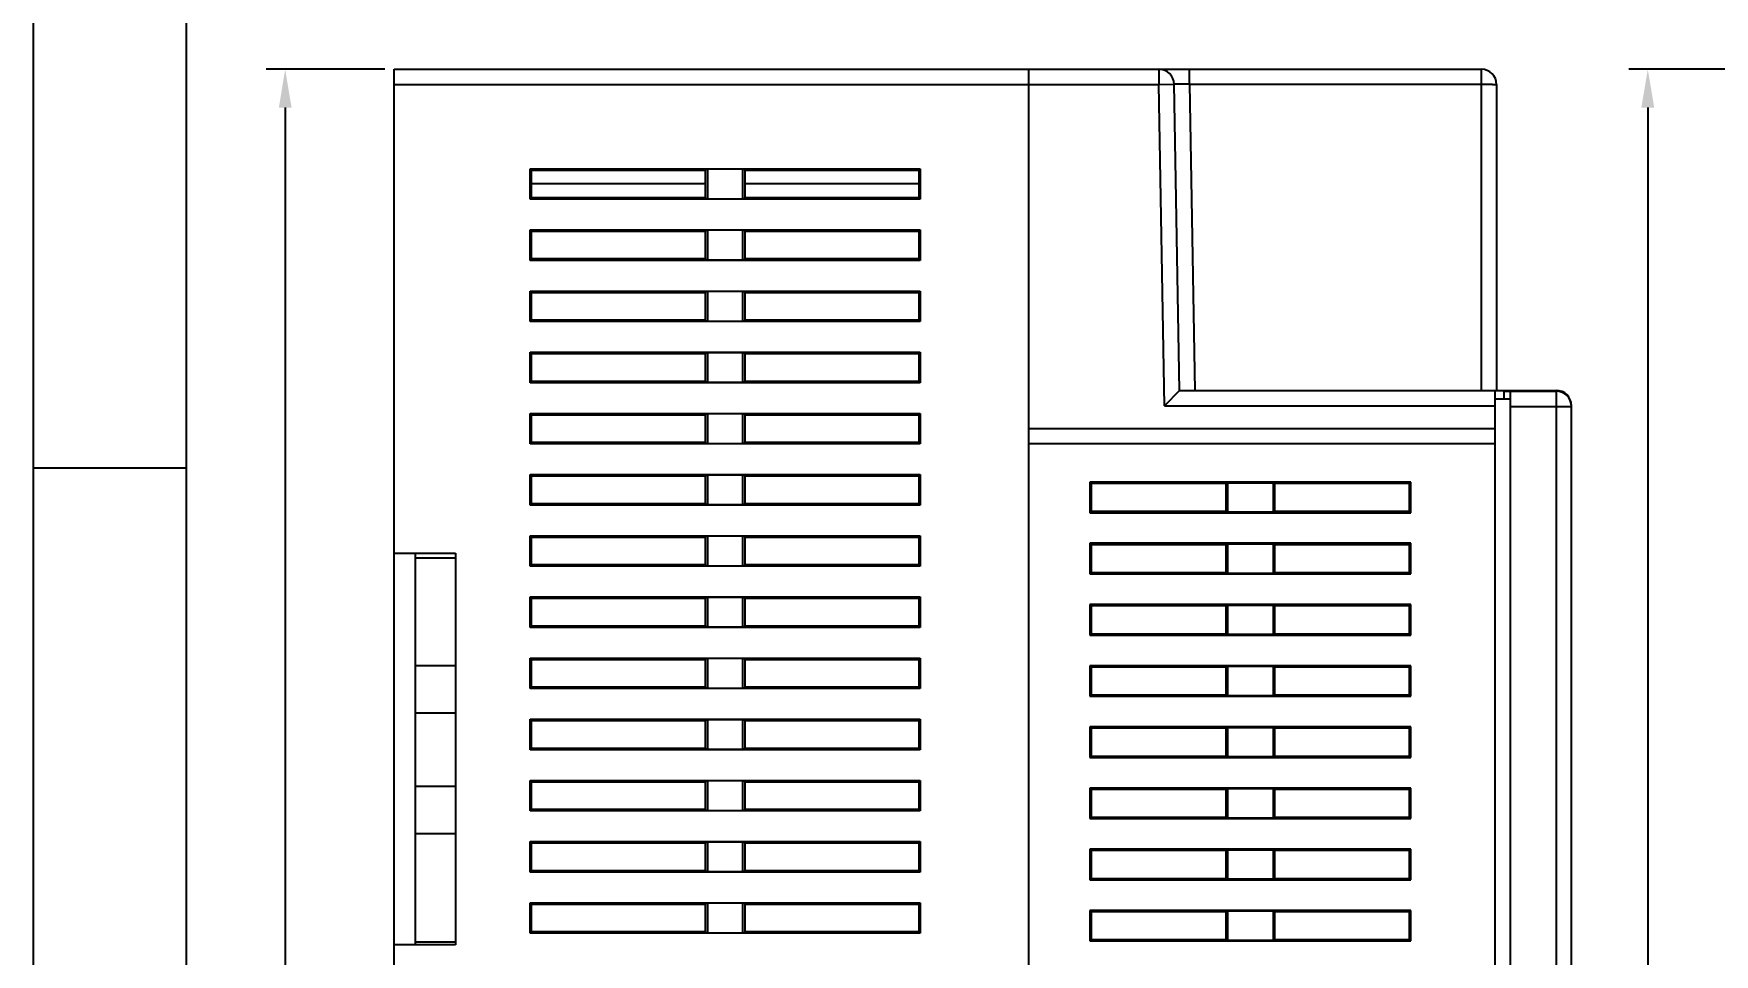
# Model space of a CAD drawing. Header units: millimetres. Extents: x 1109 to 1703, y -3218 to -2798.
# Drawn here: x 1109.3 to 1219.2, y -2970.1 to -2909.9 of the extents above; entities that cross this region are included whole.
import ezdxf

# ---------------------------------------------------------------- set-up
doc = ezdxf.new("R2010")
doc.units = ezdxf.units.MM
doc.styles.get("Standard").update_dxf_attribs({"font": 'txt', "bigfont": 'gbcbig.shx'})
doc.dimstyles.new('ISO-25', dxfattribs={"dimtxt": 2.5, "dimasz": 2.5, "dimexe": 1.25, "dimexo": 0.625, "dimtad": 1, "dimtxsty": 'Standard', "dimcen": 2.5, "dimadec": 0, "dimazin": 0, "dimtfac": 1, "dimtmove": 0, "dimatfit": 3, "dimfxl": 1, "dimarcsym": 0})

# ---------------------------------------------------------------- blocks, each defined once
blk = doc.blocks.new('*D156')
at = {"color": 0, "lineweight": -2}
for p, q in [((1132.28, -2912.26), (1124.52, -2912.26)), ((1125.77, -2914.76), (1125.77, -3088.76)), ((1132.28, -3091.26), (1124.52, -3091.26))]:
    blk.add_line(p, q, dxfattribs=at)
at = {"color": 0}
for points in [[(1125.36, -2914.76), (1126.19, -2914.76), (1125.77, -2912.26)], [(1125.36, -3088.76), (1126.19, -3088.76), (1125.77, -3091.26)]]:
    blk.add_solid(points, dxfattribs=at)
at = {"layer": 'Defpoints', "color": 0}
for p in [(1132.9, -2912.26), (1125.77, -3091.26), (1132.9, -3091.26)]:
    blk.add_point(p, dxfattribs=at)
at = {"color": 0, "insert": (1123.9, -3001.76), "char_height": 2.5, "attachment_point": 5, "rotation": 90}
blk.add_mtext('179', dxfattribs=at)
blk = doc.blocks.new('SUN_6HWZ35TKK40GSGJE8VEUYAXIAKM')
at = {"color": 7, "linetype": 'Continuous'}
for p, q in [((-594, 0), (-594, 420)), ((-584, 10), (-584, 410)), ((-594, 280), (-584, 280))]:
    blk.add_line(p, q, dxfattribs=at)
blk = doc.blocks.new('*D151')
at = {"color": 0, "lineweight": -2}
for p, q in [((1229.78, -2912.26), (1213.64, -2912.26)), ((1214.89, -2914.76), (1214.89, -3088.76)), ((1226.57, -3091.26), (1213.64, -3091.26))]:
    blk.add_line(p, q, dxfattribs=at)
at = {"color": 0}
for points in [[(1214.47, -2914.76), (1215.31, -2914.76), (1214.89, -2912.26)], [(1214.47, -3088.76), (1215.31, -3088.76), (1214.89, -3091.26)]]:
    blk.add_solid(points, dxfattribs=at)
at = {"layer": 'Defpoints', "color": 0}
for p in [(1230.4, -2912.26), (1214.89, -3091.26), (1227.19, -3091.26)]:
    blk.add_point(p, dxfattribs=at)
at = {"color": 0, "insert": (1213.01, -3001.76), "char_height": 2.5, "attachment_point": 5, "rotation": 90}
blk.add_mtext('179', dxfattribs=at)

msp = doc.modelspace()

# ---------------------------------------------------------------- linework, layer by layer
at = {"color": 7, "linetype": 'Continuous'}
for p, q in [((1132.902, -3091.255), (1132.902, -2912.255)), ((1132.902, -2912.255), (1204.002, -2912.255)), ((1174.402, -3091.255), (1174.402, -2912.255)), ((1182.919, -2912.255), (1182.919, -2913.255)), ((1184.919, -2913.238), (1184.919, -2912.255)), ((1204.002, -2912.255), (1204.002, -2933.255)), ((1132.902, -2913.255), (1182.919, -2913.255)), ((1182.919, -2913.255), (1183.919, -2913.238)), ((1183.286, -2934.255), (1182.919, -2913.255)), ((1184.268, -2933.255), (1183.919, -2913.238)), ((1184.919, -2913.238), (1185.268, -2933.255)), ((1184.919, -2913.238), (1204.002, -2913.238)), ((1205.002, -2913.255), (1205.002, -2933.255)), ((1141.805, -2920.752), (1141.805, -2918.759)), ((1141.805, -2918.759), (1141.892, -2918.846)), ((1141.805, -2918.759), (1167.298, -2918.759)), ((1141.892, -2920.664), (1141.892, -2918.846)), ((1141.892, -2918.846), (1153.242, -2918.846)), ((1153.399, -2918.79), (1153.242, -2918.846)), ((1153.242, -2918.846), (1153.242, -2920.664)), ((1153.399, -2918.79), (1153.399, -2920.72)), ((1155.705, -2918.79), (1153.399, -2918.79)), ((1155.705, -2920.72), (1155.705, -2918.79)), ((1155.861, -2918.846), (1155.705, -2918.79)), ((1155.861, -2920.664), (1155.861, -2918.846)), ((1155.861, -2918.846), (1167.211, -2918.846)), ((1167.298, -2918.759), (1167.211, -2918.846)), ((1167.211, -2918.846), (1167.211, -2920.664)), ((1167.298, -2918.759), (1167.298, -2920.752)), ((1141.892, -2920.664), (1141.805, -2920.752)), ((1153.242, -2919.755), (1141.892, -2919.755)), ((1153.242, -2920.664), (1141.892, -2920.664)), ((1153.242, -2920.664), (1153.399, -2920.72)), ((1153.399, -2920.72), (1155.705, -2920.72)), ((1155.705, -2920.72), (1155.861, -2920.664)), ((1167.211, -2919.755), (1155.861, -2919.755)), ((1167.211, -2920.664), (1155.861, -2920.664)), ((1167.298, -2920.752), (1167.211, -2920.664)), ((1167.298, -2920.752), (1141.805, -2920.752)), ((1141.805, -2924.752), (1141.805, -2922.759)), ((1141.805, -2922.759), (1141.892, -2922.846)), ((1141.805, -2922.759), (1167.298, -2922.759)), ((1141.892, -2924.664), (1141.892, -2922.846)), ((1141.892, -2922.846), (1153.242, -2922.846)), ((1153.399, -2922.79), (1153.242, -2922.846)), ((1153.242, -2922.846), (1153.242, -2924.664)), ((1153.399, -2922.79), (1153.399, -2924.72)), ((1155.705, -2922.79), (1153.399, -2922.79)), ((1155.705, -2924.72), (1155.705, -2922.79)), ((1155.861, -2922.846), (1155.705, -2922.79)), ((1155.861, -2924.664), (1155.861, -2922.846)), ((1155.861, -2922.846), (1167.211, -2922.846)), ((1167.298, -2922.759), (1167.211, -2922.846)), ((1167.211, -2922.846), (1167.211, -2924.664)), ((1167.298, -2922.759), (1167.298, -2924.752)), ((1141.892, -2924.664), (1141.805, -2924.752)), ((1167.298, -2924.752), (1141.805, -2924.752)), ((1153.242, -2924.664), (1141.892, -2924.664)), ((1153.242, -2924.664), (1153.399, -2924.72)), ((1153.399, -2924.72), (1155.705, -2924.72)), ((1155.705, -2924.72), (1155.861, -2924.664)), ((1167.211, -2924.664), (1155.861, -2924.664)), ((1167.298, -2924.752), (1167.211, -2924.664)), ((1141.805, -2928.752), (1141.805, -2926.759)), ((1141.805, -2926.759), (1141.892, -2926.846)), ((1141.805, -2926.759), (1167.298, -2926.759)), ((1141.892, -2928.664), (1141.892, -2926.846)), ((1141.892, -2926.846), (1153.242, -2926.846)), ((1153.399, -2926.79), (1153.242, -2926.846)), ((1153.242, -2926.846), (1153.242, -2928.664)), ((1153.399, -2926.79), (1153.399, -2928.72)), ((1155.705, -2926.79), (1153.399, -2926.79)), ((1155.705, -2928.72), (1155.705, -2926.79)), ((1155.861, -2926.846), (1155.705, -2926.79)), ((1155.861, -2928.664), (1155.861, -2926.846)), ((1155.861, -2926.846), (1167.211, -2926.846)), ((1167.298, -2926.759), (1167.211, -2926.846)), ((1167.211, -2926.846), (1167.211, -2928.664)), ((1167.298, -2926.759), (1167.298, -2928.752)), ((1141.892, -2928.664), (1141.805, -2928.752)), ((1167.298, -2928.752), (1141.805, -2928.752)), ((1153.242, -2928.664), (1141.892, -2928.664)), ((1153.242, -2928.664), (1153.399, -2928.72)), ((1153.399, -2928.72), (1155.705, -2928.72)), ((1155.705, -2928.72), (1155.861, -2928.664)), ((1167.211, -2928.664), (1155.861, -2928.664)), ((1167.298, -2928.752), (1167.211, -2928.664)), ((1141.805, -2932.752), (1141.805, -2930.759)), ((1141.805, -2930.759), (1141.892, -2930.846)), ((1141.805, -2930.759), (1167.298, -2930.759)), ((1141.892, -2932.664), (1141.892, -2930.846)), ((1141.892, -2930.846), (1153.242, -2930.846)), ((1153.399, -2930.79), (1153.242, -2930.846)), ((1153.242, -2930.846), (1153.242, -2932.664)), ((1153.399, -2930.79), (1153.399, -2932.72)), ((1155.705, -2930.79), (1153.399, -2930.79)), ((1155.705, -2932.72), (1155.705, -2930.79)), ((1155.861, -2930.846), (1155.705, -2930.79)), ((1155.861, -2932.664), (1155.861, -2930.846)), ((1155.861, -2930.846), (1167.211, -2930.846)), ((1167.298, -2930.759), (1167.211, -2930.846)), ((1167.211, -2930.846), (1167.211, -2932.664)), ((1167.298, -2930.759), (1167.298, -2932.752)), ((1141.892, -2932.664), (1141.805, -2932.752)), ((1167.298, -2932.752), (1141.805, -2932.752)), ((1153.242, -2932.664), (1141.892, -2932.664)), ((1153.242, -2932.664), (1153.399, -2932.72)), ((1153.399, -2932.72), (1155.705, -2932.72)), ((1155.705, -2932.72), (1155.861, -2932.664)), ((1167.211, -2932.664), (1155.861, -2932.664)), ((1167.298, -2932.752), (1167.211, -2932.664)), ((1184.268, -2933.255), (1183.286, -2934.255)), ((1184.268, -2933.255), (1208.902, -2933.255)), ((1204.902, -3091.255), (1204.902, -2933.255)), ((1204.902, -2933.805), (1205.902, -2933.805)), ((1205.502, -2933.805), (1205.502, -2933.255)), ((1205.502, -2933.305), (1208.902, -2933.305)), ((1205.902, -3091.255), (1205.902, -2933.305)), ((1208.902, -2933.305), (1208.902, -3091.255)), ((1141.805, -2936.752), (1141.805, -2934.759)), ((1141.805, -2934.759), (1141.892, -2934.846)), ((1141.805, -2934.759), (1167.298, -2934.759)), ((1141.892, -2936.664), (1141.892, -2934.846)), ((1141.892, -2934.846), (1153.242, -2934.846)), ((1153.399, -2934.79), (1153.242, -2934.846)), ((1153.242, -2934.846), (1153.242, -2936.664)), ((1153.399, -2934.79), (1153.399, -2936.72)), ((1155.705, -2934.79), (1153.399, -2934.79)), ((1155.705, -2936.72), (1155.705, -2934.79)), ((1155.861, -2934.846), (1155.705, -2934.79)), ((1155.861, -2936.664), (1155.861, -2934.846)), ((1155.861, -2934.846), (1167.211, -2934.846)), ((1167.298, -2934.759), (1167.211, -2934.846)), ((1167.211, -2934.846), (1167.211, -2936.664)), ((1167.298, -2934.759), (1167.298, -2936.752)), ((1183.286, -2934.255), (1204.902, -2934.255)), ((1205.902, -2934.305), (1209.902, -2934.305)), ((1209.902, -3090.255), (1209.902, -2934.255)), ((1174.402, -2935.755), (1204.902, -2935.755)), ((1141.892, -2936.664), (1141.805, -2936.752)), ((1167.298, -2936.752), (1141.805, -2936.752)), ((1153.242, -2936.664), (1141.892, -2936.664)), ((1153.242, -2936.664), (1153.399, -2936.72)), ((1153.399, -2936.72), (1155.705, -2936.72)), ((1155.705, -2936.72), (1155.861, -2936.664)), ((1167.211, -2936.664), (1155.861, -2936.664)), ((1167.298, -2936.752), (1167.211, -2936.664)), ((1204.902, -2936.755), (1174.402, -2936.755)), ((1141.805, -2940.752), (1141.805, -2938.759)), ((1141.805, -2938.759), (1141.892, -2938.846)), ((1141.805, -2938.759), (1167.298, -2938.759)), ((1141.892, -2940.664), (1141.892, -2938.846)), ((1141.892, -2938.846), (1153.242, -2938.846)), ((1153.399, -2938.79), (1153.242, -2938.846)), ((1153.242, -2938.846), (1153.242, -2940.664)), ((1153.399, -2938.79), (1153.399, -2940.72)), ((1155.705, -2938.79), (1153.399, -2938.79)), ((1155.705, -2940.72), (1155.705, -2938.79)), ((1155.861, -2938.846), (1155.705, -2938.79)), ((1155.861, -2940.664), (1155.861, -2938.846)), ((1155.861, -2938.846), (1167.211, -2938.846)), ((1167.298, -2938.759), (1167.211, -2938.846)), ((1167.211, -2938.846), (1167.211, -2940.664)), ((1167.298, -2938.759), (1167.298, -2940.752)), ((1178.402, -2939.255), (1178.402, -2941.255)), ((1178.493, -2939.347), (1178.402, -2939.255)), ((1199.402, -2939.255), (1178.402, -2939.255)), ((1178.493, -2939.347), (1178.493, -2941.163)), ((1187.323, -2939.347), (1178.493, -2939.347)), ((1187.297, -2939.347), (1187.297, -2941.163)), ((1187.323, -2939.347), (1187.402, -2939.292)), ((1187.402, -2939.292), (1187.402, -2941.218)), ((1187.402, -2939.292), (1190.402, -2939.292)), ((1190.402, -2941.218), (1190.402, -2939.292)), ((1190.402, -2939.292), (1190.48, -2939.347)), ((1199.31, -2939.347), (1190.48, -2939.347)), ((1190.507, -2941.163), (1190.507, -2939.347)), ((1199.31, -2939.347), (1199.402, -2939.255)), ((1199.31, -2941.163), (1199.31, -2939.347)), ((1199.402, -2941.255), (1199.402, -2939.255)), ((1141.892, -2940.664), (1141.805, -2940.752)), ((1167.298, -2940.752), (1141.805, -2940.752)), ((1153.242, -2940.664), (1141.892, -2940.664)), ((1153.242, -2940.664), (1153.399, -2940.72)), ((1153.399, -2940.72), (1155.705, -2940.72)), ((1155.705, -2940.72), (1155.861, -2940.664)), ((1167.211, -2940.664), (1155.861, -2940.664)), ((1167.298, -2940.752), (1167.211, -2940.664)), ((1178.493, -2941.163), (1178.402, -2941.255)), ((1178.402, -2941.255), (1199.402, -2941.255)), ((1178.493, -2941.163), (1187.323, -2941.163)), ((1187.402, -2941.218), (1187.323, -2941.163)), ((1190.402, -2941.218), (1187.402, -2941.218)), ((1190.48, -2941.163), (1190.402, -2941.218)), ((1190.48, -2941.163), (1199.31, -2941.163)), ((1199.402, -2941.255), (1199.31, -2941.163)), ((1141.805, -2944.752), (1141.805, -2942.759)), ((1141.805, -2942.759), (1141.892, -2942.846)), ((1141.805, -2942.759), (1167.298, -2942.759)), ((1141.892, -2944.664), (1141.892, -2942.846)), ((1141.892, -2942.846), (1153.242, -2942.846)), ((1153.399, -2942.79), (1153.242, -2942.846)), ((1153.242, -2942.846), (1153.242, -2944.664)), ((1153.399, -2942.79), (1153.399, -2944.72)), ((1155.705, -2942.79), (1153.399, -2942.79)), ((1155.705, -2944.72), (1155.705, -2942.79)), ((1155.861, -2942.846), (1155.705, -2942.79)), ((1155.861, -2944.664), (1155.861, -2942.846)), ((1155.861, -2942.846), (1167.211, -2942.846)), ((1167.298, -2942.759), (1167.211, -2942.846)), ((1167.211, -2942.846), (1167.211, -2944.664)), ((1167.298, -2942.759), (1167.298, -2944.752)), ((1178.402, -2943.255), (1178.402, -2945.255)), ((1178.493, -2943.347), (1178.402, -2943.255)), ((1199.402, -2943.255), (1178.402, -2943.255)), ((1178.493, -2943.347), (1178.493, -2945.163)), ((1187.323, -2943.347), (1178.493, -2943.347)), ((1187.297, -2943.347), (1187.297, -2945.163)), ((1187.323, -2943.347), (1187.402, -2943.292)), ((1187.402, -2943.292), (1187.402, -2945.218)), ((1187.402, -2943.292), (1190.402, -2943.292)), ((1190.402, -2945.218), (1190.402, -2943.292)), ((1190.402, -2943.292), (1190.48, -2943.347)), ((1199.31, -2943.347), (1190.48, -2943.347)), ((1190.507, -2945.163), (1190.507, -2943.347)), ((1199.31, -2943.347), (1199.402, -2943.255)), ((1199.31, -2945.163), (1199.31, -2943.347)), ((1199.402, -2945.255), (1199.402, -2943.255)), ((1132.902, -2943.905), (1136.902, -2943.905)), ((1134.302, -2969.505), (1134.302, -2943.905)), ((1134.302, -2944.205), (1136.902, -2944.205)), ((1136.902, -2943.905), (1136.902, -2969.505)), ((1141.892, -2944.664), (1141.805, -2944.752)), ((1167.298, -2944.752), (1141.805, -2944.752)), ((1153.242, -2944.664), (1141.892, -2944.664)), ((1153.242, -2944.664), (1153.399, -2944.72)), ((1153.399, -2944.72), (1155.705, -2944.72)), ((1155.705, -2944.72), (1155.861, -2944.664)), ((1167.211, -2944.664), (1155.861, -2944.664)), ((1167.298, -2944.752), (1167.211, -2944.664)), ((1178.493, -2945.163), (1178.402, -2945.255)), ((1178.402, -2945.255), (1199.402, -2945.255)), ((1178.493, -2945.163), (1187.323, -2945.163)), ((1187.402, -2945.218), (1187.323, -2945.163)), ((1190.402, -2945.218), (1187.402, -2945.218)), ((1190.48, -2945.163), (1190.402, -2945.218)), ((1190.48, -2945.163), (1199.31, -2945.163)), ((1199.402, -2945.255), (1199.31, -2945.163)), ((1141.805, -2948.752), (1141.805, -2946.759)), ((1141.805, -2946.759), (1141.892, -2946.846)), ((1141.805, -2946.759), (1167.298, -2946.759)), ((1141.892, -2948.664), (1141.892, -2946.846)), ((1141.892, -2946.846), (1153.242, -2946.846)), ((1153.399, -2946.79), (1153.242, -2946.846)), ((1153.242, -2946.846), (1153.242, -2948.664)), ((1153.399, -2946.79), (1153.399, -2948.72)), ((1155.705, -2946.79), (1153.399, -2946.79)), ((1155.705, -2948.72), (1155.705, -2946.79)), ((1155.861, -2946.846), (1155.705, -2946.79)), ((1155.861, -2948.664), (1155.861, -2946.846)), ((1155.861, -2946.846), (1167.211, -2946.846)), ((1167.298, -2946.759), (1167.211, -2946.846)), ((1167.211, -2946.846), (1167.211, -2948.664)), ((1167.298, -2946.759), (1167.298, -2948.752)), ((1178.402, -2947.255), (1178.402, -2949.255)), ((1178.493, -2947.347), (1178.402, -2947.255)), ((1199.402, -2947.255), (1178.402, -2947.255)), ((1178.493, -2947.347), (1178.493, -2949.163)), ((1187.323, -2947.347), (1178.493, -2947.347)), ((1187.297, -2947.347), (1187.297, -2949.163)), ((1187.323, -2947.347), (1187.402, -2947.292)), ((1187.402, -2947.292), (1187.402, -2949.218)), ((1187.402, -2947.292), (1190.402, -2947.292)), ((1190.402, -2949.218), (1190.402, -2947.292)), ((1190.402, -2947.292), (1190.48, -2947.347)), ((1199.31, -2947.347), (1190.48, -2947.347)), ((1190.507, -2949.163), (1190.507, -2947.347)), ((1199.31, -2947.347), (1199.402, -2947.255)), ((1199.31, -2949.163), (1199.31, -2947.347)), ((1199.402, -2949.255), (1199.402, -2947.255)), ((1141.892, -2948.664), (1141.805, -2948.752)), ((1167.298, -2948.752), (1141.805, -2948.752)), ((1153.242, -2948.664), (1141.892, -2948.664)), ((1153.242, -2948.664), (1153.399, -2948.72)), ((1153.399, -2948.72), (1155.705, -2948.72)), ((1155.705, -2948.72), (1155.861, -2948.664)), ((1167.211, -2948.664), (1155.861, -2948.664)), ((1167.298, -2948.752), (1167.211, -2948.664)), ((1178.493, -2949.163), (1178.402, -2949.255)), ((1178.402, -2949.255), (1199.402, -2949.255)), ((1178.493, -2949.163), (1187.323, -2949.163)), ((1187.402, -2949.218), (1187.323, -2949.163)), ((1190.402, -2949.218), (1187.402, -2949.218)), ((1190.48, -2949.163), (1190.402, -2949.218)), ((1190.48, -2949.163), (1199.31, -2949.163)), ((1199.402, -2949.255), (1199.31, -2949.163)), ((1136.902, -2951.255), (1134.302, -2951.255)), ((1141.805, -2952.752), (1141.805, -2950.759)), ((1141.805, -2950.759), (1141.892, -2950.846)), ((1141.805, -2950.759), (1167.298, -2950.759)), ((1141.892, -2952.664), (1141.892, -2950.846)), ((1141.892, -2950.846), (1153.242, -2950.846)), ((1153.399, -2950.79), (1153.242, -2950.846)), ((1153.242, -2950.846), (1153.242, -2952.664)), ((1153.399, -2950.79), (1153.399, -2952.72)), ((1155.705, -2950.79), (1153.399, -2950.79)), ((1155.705, -2952.72), (1155.705, -2950.79)), ((1155.861, -2950.846), (1155.705, -2950.79)), ((1155.861, -2952.664), (1155.861, -2950.846)), ((1155.861, -2950.846), (1167.211, -2950.846)), ((1167.298, -2950.759), (1167.211, -2950.846)), ((1167.211, -2950.846), (1167.211, -2952.664)), ((1167.298, -2950.759), (1167.298, -2952.752)), ((1178.402, -2951.255), (1178.402, -2953.255)), ((1178.493, -2951.347), (1178.402, -2951.255)), ((1199.402, -2951.255), (1178.402, -2951.255)), ((1178.493, -2951.347), (1178.493, -2953.163)), ((1187.323, -2951.347), (1178.493, -2951.347)), ((1187.297, -2951.347), (1187.297, -2953.163)), ((1187.323, -2951.347), (1187.402, -2951.292)), ((1187.402, -2951.292), (1187.402, -2953.218)), ((1187.402, -2951.292), (1190.402, -2951.292)), ((1190.402, -2953.218), (1190.402, -2951.292)), ((1190.402, -2951.292), (1190.48, -2951.347)), ((1199.31, -2951.347), (1190.48, -2951.347)), ((1190.507, -2953.163), (1190.507, -2951.347)), ((1199.31, -2951.347), (1199.402, -2951.255)), ((1199.31, -2953.163), (1199.31, -2951.347)), ((1199.402, -2953.255), (1199.402, -2951.255)), ((1141.892, -2952.664), (1141.805, -2952.752)), ((1167.298, -2952.752), (1141.805, -2952.752)), ((1153.242, -2952.664), (1141.892, -2952.664)), ((1153.242, -2952.664), (1153.399, -2952.72)), ((1153.399, -2952.72), (1155.705, -2952.72)), ((1155.705, -2952.72), (1155.861, -2952.664)), ((1167.211, -2952.664), (1155.861, -2952.664)), ((1167.298, -2952.752), (1167.211, -2952.664)), ((1178.493, -2953.163), (1178.402, -2953.255)), ((1178.402, -2953.255), (1199.402, -2953.255)), ((1178.493, -2953.163), (1187.323, -2953.163)), ((1187.402, -2953.218), (1187.323, -2953.163)), ((1190.402, -2953.218), (1187.402, -2953.218)), ((1190.48, -2953.163), (1190.402, -2953.218)), ((1190.48, -2953.163), (1199.31, -2953.163)), ((1199.402, -2953.255), (1199.31, -2953.163)), ((1136.902, -2954.352), (1134.302, -2954.352)), ((1141.805, -2956.752), (1141.805, -2954.759)), ((1141.805, -2954.759), (1141.892, -2954.846)), ((1141.805, -2954.759), (1167.298, -2954.759)), ((1153.399, -2954.79), (1153.242, -2954.846)), ((1153.399, -2954.79), (1153.399, -2956.72)), ((1155.705, -2954.79), (1153.399, -2954.79)), ((1155.705, -2956.72), (1155.705, -2954.79)), ((1155.861, -2954.846), (1155.705, -2954.79)), ((1167.298, -2954.759), (1167.211, -2954.846)), ((1167.298, -2954.759), (1167.298, -2956.752)), ((1141.892, -2956.664), (1141.892, -2954.846)), ((1141.892, -2954.846), (1153.242, -2954.846)), ((1153.242, -2954.846), (1153.242, -2956.664)), ((1155.861, -2956.664), (1155.861, -2954.846)), ((1155.861, -2954.846), (1167.211, -2954.846)), ((1167.211, -2954.846), (1167.211, -2956.664)), ((1178.402, -2955.255), (1178.402, -2957.255)), ((1178.493, -2955.347), (1178.402, -2955.255)), ((1199.402, -2955.255), (1178.402, -2955.255)), ((1178.493, -2955.347), (1178.493, -2957.163)), ((1187.323, -2955.347), (1178.493, -2955.347)), ((1187.297, -2955.347), (1187.297, -2957.163)), ((1187.323, -2955.347), (1187.402, -2955.292)), ((1187.402, -2955.292), (1187.402, -2957.218)), ((1187.402, -2955.292), (1190.402, -2955.292)), ((1190.402, -2957.218), (1190.402, -2955.292)), ((1190.402, -2955.292), (1190.48, -2955.347)), ((1199.31, -2955.347), (1190.48, -2955.347)), ((1190.507, -2957.163), (1190.507, -2955.347)), ((1199.31, -2955.347), (1199.402, -2955.255)), ((1199.31, -2957.163), (1199.31, -2955.347)), ((1199.402, -2957.255), (1199.402, -2955.255)), ((1141.892, -2956.664), (1141.805, -2956.752)), ((1167.298, -2956.752), (1141.805, -2956.752)), ((1153.242, -2956.664), (1141.892, -2956.664)), ((1153.242, -2956.664), (1153.399, -2956.72)), ((1153.399, -2956.72), (1155.705, -2956.72)), ((1155.705, -2956.72), (1155.861, -2956.664)), ((1167.211, -2956.664), (1155.861, -2956.664)), ((1167.298, -2956.752), (1167.211, -2956.664)), ((1178.493, -2957.163), (1178.402, -2957.255)), ((1178.402, -2957.255), (1199.402, -2957.255)), ((1178.493, -2957.163), (1187.323, -2957.163)), ((1187.402, -2957.218), (1187.323, -2957.163)), ((1190.402, -2957.218), (1187.402, -2957.218)), ((1190.48, -2957.163), (1190.402, -2957.218)), ((1190.48, -2957.163), (1199.31, -2957.163)), ((1199.402, -2957.255), (1199.31, -2957.163)), ((1136.902, -2959.158), (1134.302, -2959.158)), ((1141.805, -2960.752), (1141.805, -2958.759)), ((1141.805, -2958.759), (1141.892, -2958.846)), ((1141.805, -2958.759), (1167.298, -2958.759)), ((1141.892, -2960.664), (1141.892, -2958.846)), ((1141.892, -2958.846), (1153.242, -2958.846)), ((1153.399, -2958.79), (1153.242, -2958.846)), ((1153.242, -2958.846), (1153.242, -2960.664)), ((1153.399, -2958.79), (1153.399, -2960.72)), ((1155.705, -2958.79), (1153.399, -2958.79)), ((1155.705, -2960.72), (1155.705, -2958.79)), ((1155.861, -2958.846), (1155.705, -2958.79)), ((1155.861, -2960.664), (1155.861, -2958.846)), ((1155.861, -2958.846), (1167.211, -2958.846)), ((1167.298, -2958.759), (1167.211, -2958.846)), ((1167.211, -2958.846), (1167.211, -2960.664)), ((1167.298, -2958.759), (1167.298, -2960.752)), ((1178.402, -2959.255), (1178.402, -2961.255)), ((1178.493, -2959.347), (1178.402, -2959.255)), ((1199.402, -2959.255), (1178.402, -2959.255)), ((1178.493, -2959.347), (1178.493, -2961.163)), ((1187.323, -2959.347), (1178.493, -2959.347)), ((1187.297, -2959.347), (1187.297, -2961.163)), ((1187.323, -2959.347), (1187.402, -2959.292)), ((1187.402, -2959.292), (1187.402, -2961.218)), ((1187.402, -2959.292), (1190.402, -2959.292)), ((1190.402, -2961.218), (1190.402, -2959.292)), ((1190.402, -2959.292), (1190.48, -2959.347)), ((1199.31, -2959.347), (1190.48, -2959.347)), ((1190.507, -2961.163), (1190.507, -2959.347)), ((1199.31, -2959.347), (1199.402, -2959.255)), ((1199.31, -2961.163), (1199.31, -2959.347)), ((1199.402, -2961.255), (1199.402, -2959.255)), ((1141.892, -2960.664), (1141.805, -2960.752)), ((1167.298, -2960.752), (1141.805, -2960.752)), ((1153.242, -2960.664), (1141.892, -2960.664)), ((1153.242, -2960.664), (1153.399, -2960.72)), ((1153.399, -2960.72), (1155.705, -2960.72)), ((1155.705, -2960.72), (1155.861, -2960.664)), ((1167.211, -2960.664), (1155.861, -2960.664)), ((1167.298, -2960.752), (1167.211, -2960.664)), ((1178.493, -2961.163), (1178.402, -2961.255)), ((1178.402, -2961.255), (1199.402, -2961.255)), ((1178.493, -2961.163), (1187.323, -2961.163)), ((1187.402, -2961.218), (1187.323, -2961.163)), ((1190.402, -2961.218), (1187.402, -2961.218)), ((1190.48, -2961.163), (1190.402, -2961.218)), ((1190.48, -2961.163), (1199.31, -2961.163)), ((1199.402, -2961.255), (1199.31, -2961.163)), ((1136.902, -2962.255), (1134.302, -2962.255)), ((1141.805, -2964.752), (1141.805, -2962.759)), ((1141.805, -2962.759), (1141.892, -2962.846)), ((1141.805, -2962.759), (1167.298, -2962.759)), ((1141.892, -2964.664), (1141.892, -2962.846)), ((1141.892, -2962.846), (1153.242, -2962.846)), ((1153.399, -2962.79), (1153.242, -2962.846)), ((1153.242, -2962.846), (1153.242, -2964.664)), ((1153.399, -2962.79), (1153.399, -2964.72)), ((1155.705, -2962.79), (1153.399, -2962.79)), ((1155.705, -2964.72), (1155.705, -2962.79)), ((1155.861, -2962.846), (1155.705, -2962.79)), ((1155.861, -2964.664), (1155.861, -2962.846)), ((1155.861, -2962.846), (1167.211, -2962.846)), ((1167.298, -2962.759), (1167.211, -2962.846)), ((1167.211, -2962.846), (1167.211, -2964.664)), ((1167.298, -2962.759), (1167.298, -2964.752)), ((1178.402, -2963.255), (1178.402, -2965.255)), ((1178.493, -2963.347), (1178.402, -2963.255)), ((1199.402, -2963.255), (1178.402, -2963.255)), ((1178.493, -2963.347), (1178.493, -2965.163)), ((1187.323, -2963.347), (1178.493, -2963.347)), ((1187.297, -2963.347), (1187.297, -2965.163)), ((1187.323, -2963.347), (1187.402, -2963.292)), ((1187.402, -2963.292), (1187.402, -2965.218)), ((1187.402, -2963.292), (1190.402, -2963.292)), ((1190.402, -2965.218), (1190.402, -2963.292)), ((1190.402, -2963.292), (1190.48, -2963.347)), ((1199.31, -2963.347), (1190.48, -2963.347)), ((1190.507, -2965.163), (1190.507, -2963.347)), ((1199.31, -2963.347), (1199.402, -2963.255)), ((1199.31, -2965.163), (1199.31, -2963.347)), ((1199.402, -2965.255), (1199.402, -2963.255)), ((1141.892, -2964.664), (1141.805, -2964.752)), ((1153.242, -2964.664), (1141.892, -2964.664)), ((1153.242, -2964.664), (1153.399, -2964.72)), ((1155.705, -2964.72), (1155.861, -2964.664)), ((1167.211, -2964.664), (1155.861, -2964.664)), ((1167.298, -2964.752), (1167.211, -2964.664)), ((1167.298, -2964.752), (1141.805, -2964.752)), ((1153.399, -2964.72), (1155.705, -2964.72)), ((1178.493, -2965.163), (1178.402, -2965.255)), ((1178.402, -2965.255), (1199.402, -2965.255)), ((1178.493, -2965.163), (1187.323, -2965.163)), ((1187.402, -2965.218), (1187.323, -2965.163)), ((1190.402, -2965.218), (1187.402, -2965.218)), ((1190.48, -2965.163), (1190.402, -2965.218)), ((1190.48, -2965.163), (1199.31, -2965.163)), ((1199.402, -2965.255), (1199.31, -2965.163)), ((1141.805, -2968.752), (1141.805, -2966.759)), ((1141.805, -2966.759), (1141.892, -2966.846)), ((1141.805, -2966.759), (1167.298, -2966.759)), ((1141.892, -2968.664), (1141.892, -2966.846)), ((1141.892, -2966.846), (1153.242, -2966.846)), ((1153.399, -2966.79), (1153.242, -2966.846)), ((1153.242, -2966.846), (1153.242, -2968.664)), ((1153.399, -2966.79), (1153.399, -2968.72)), ((1155.705, -2966.79), (1153.399, -2966.79)), ((1155.705, -2968.72), (1155.705, -2966.79)), ((1155.861, -2966.846), (1155.705, -2966.79)), ((1155.861, -2968.664), (1155.861, -2966.846)), ((1155.861, -2966.846), (1167.211, -2966.846)), ((1167.298, -2966.759), (1167.211, -2966.846)), ((1167.211, -2966.846), (1167.211, -2968.664)), ((1167.298, -2966.759), (1167.298, -2968.752)), ((1178.402, -2967.255), (1178.402, -2969.255)), ((1178.493, -2967.347), (1178.402, -2967.255)), ((1199.402, -2967.255), (1178.402, -2967.255)), ((1178.493, -2967.347), (1178.493, -2969.163)), ((1187.323, -2967.347), (1178.493, -2967.347)), ((1187.297, -2967.347), (1187.297, -2969.163)), ((1187.323, -2967.347), (1187.402, -2967.292)), ((1187.402, -2967.292), (1187.402, -2969.218)), ((1187.402, -2967.292), (1190.402, -2967.292)), ((1190.402, -2969.218), (1190.402, -2967.292)), ((1190.402, -2967.292), (1190.48, -2967.347)), ((1199.31, -2967.347), (1190.48, -2967.347)), ((1190.507, -2969.163), (1190.507, -2967.347)), ((1199.31, -2967.347), (1199.402, -2967.255)), ((1199.31, -2969.163), (1199.31, -2967.347)), ((1199.402, -2969.255), (1199.402, -2967.255)), ((1141.892, -2968.664), (1141.805, -2968.752)), ((1167.298, -2968.752), (1141.805, -2968.752)), ((1153.242, -2968.664), (1141.892, -2968.664)), ((1153.242, -2968.664), (1153.399, -2968.72)), ((1153.399, -2968.72), (1155.705, -2968.72)), ((1155.705, -2968.72), (1155.861, -2968.664)), ((1167.211, -2968.664), (1155.861, -2968.664)), ((1167.298, -2968.752), (1167.211, -2968.664)), ((1136.902, -2969.505), (1132.902, -2969.505)), ((1134.302, -2969.305), (1136.902, -2969.305)), ((1178.493, -2969.163), (1178.402, -2969.255)), ((1178.402, -2969.255), (1199.402, -2969.255)), ((1178.493, -2969.163), (1187.323, -2969.163)), ((1187.402, -2969.218), (1187.323, -2969.163)), ((1190.402, -2969.218), (1187.402, -2969.218)), ((1190.48, -2969.163), (1190.402, -2969.218)), ((1190.48, -2969.163), (1199.31, -2969.163)), ((1199.402, -2969.255), (1199.31, -2969.163))]:
    msp.add_line(p, q, dxfattribs=at)
for centre, start in [((1182.919, -2913.255), 1), ((1204.002, -2913.255), 0), ((1208.902, -2934.255), 0), ((1208.902, -2934.305), 0)]:
    msp.add_arc(centre, 1, start, 90, dxfattribs=at)
for points, start_tangent, end_tangent in [([(1184.919, -2913.238), (1184.536, -2913.232), (1184.212, -2913.23), (1183.995, -2913.232), (1183.919, -2913.238)], (-0.9998482, 0.0174222), (0.0162657, -0.9998677)), ([(1204.002, -2913.238), (1204.384, -2913.239), (1204.709, -2913.243), (1204.926, -2913.248), (1205.002, -2913.255)], (1, 0), (0, -1))]:
    msp.add_spline(points, degree=3, dxfattribs=dict(at, start_tangent=start_tangent, end_tangent=end_tangent))

# ---------------------------------------------------------------- block references
msp.add_blockref('SUN_6HWZ35TKK40GSGJE8VEUYAXIAKM', (1703.319, -3218.317))

# ---------------------------------------------------------------- dimensions: what is measured, and where the dimension line sits
for base, p1, p2, picture, middle in [((1125.773, -3091.255), (1132.902, -2912.255), (1132.902, -3091.255), '*D156', (1123.898, -3001.755)), ((1214.89, -3091.255), (1230.405, -2912.255), (1227.192, -3091.255), '*D151', (1213.015, -3001.755))]:
    dim = msp.add_linear_dim(base=base, p1=p1, p2=p2, angle=90, dimstyle='ISO-25')
    dim.commit()
    dim.dimension.update_dxf_attribs({"geometry": picture, "text_midpoint": middle})

doc.saveas('drawing.dxf')
